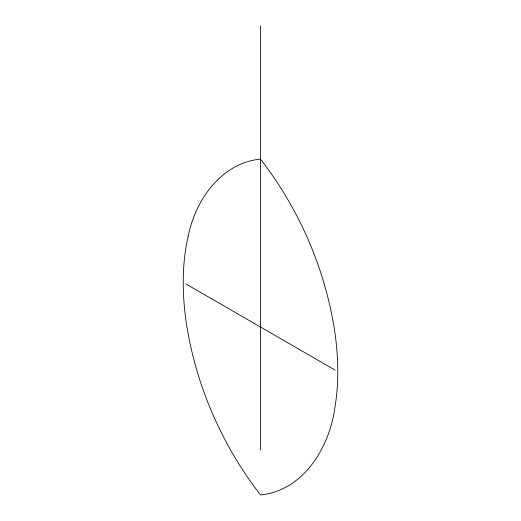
<?xml version="1.0" encoding="UTF-8"?>
<svg xmlns="http://www.w3.org/2000/svg" width="521" height="521" viewBox="0 0 521 521"><rect width="100%" height="100%" fill="white"/><g stroke="black" fill="none" stroke-linecap="round" stroke-linejoin="round"><path stroke-width="0.78" d="M185.789 283.886L335.211 370.157M260.5 26.05L260.5 449.994M188.185 236.13L185.984 247.247A262.467 151.533 60 0 0 185.99 320.76C195.238 383.938 221.438 444.498 260.5 494.95C303.912 490.522 329.546 447.051 334.925 407.35A262.441 151.52 60 0 0 334.918 332.632C325.566 269.696 299.432 209.377 260.5 159.1C221.236 162.995 195.447 199.992 188.185 236.13"/></g></svg>
